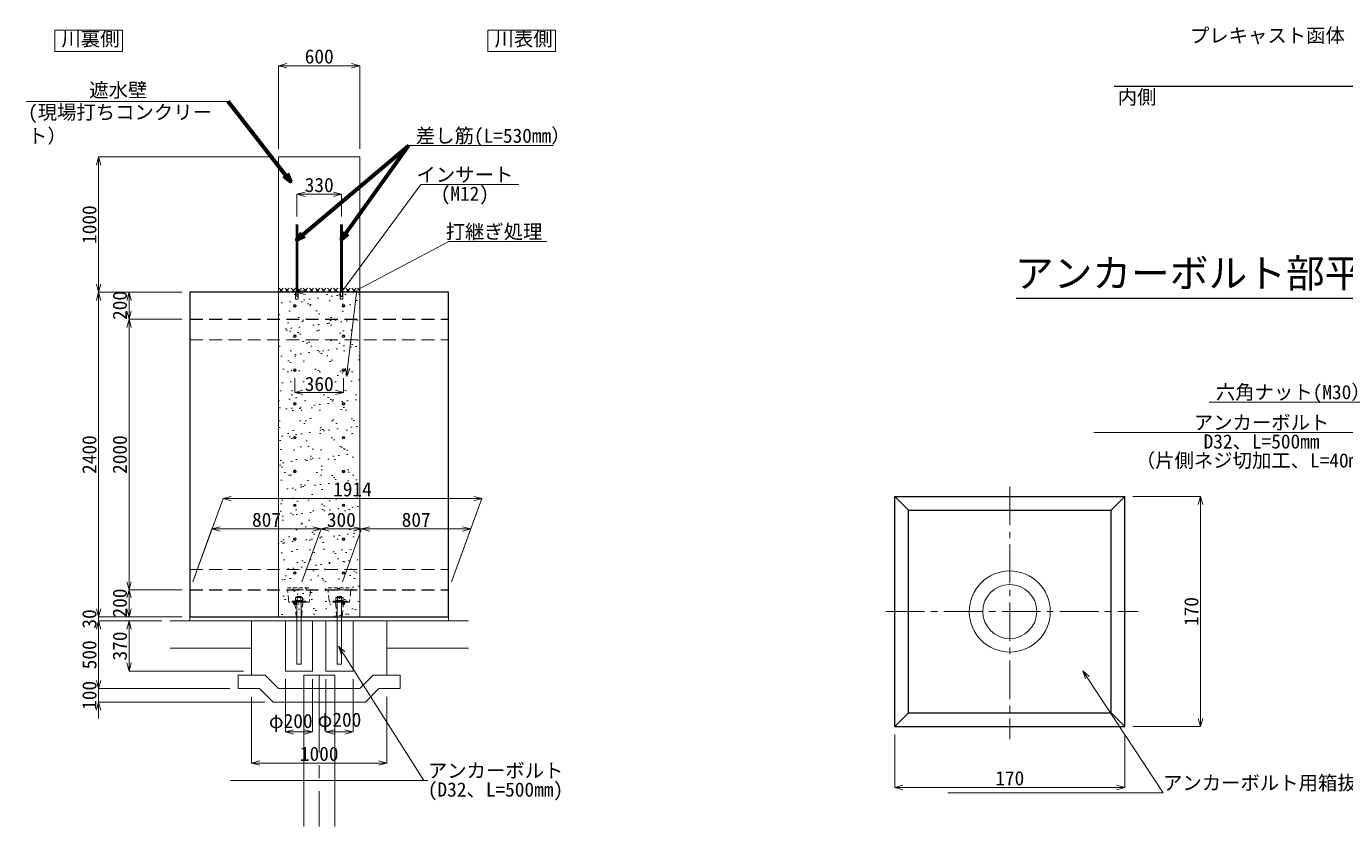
# Model space of a CAD drawing. Header units: millimetres. Extents: x 0 to 25230, y 0 to 17820.
# Drawn here: x 10452 to 20210, y 5870 to 11786 of the extents above; entities that cross this region are included whole.
import ezdxf
from ezdxf import colors
from ezdxf.entities.mleader import LeaderData, LeaderLine
from ezdxf.enums import TextEntityAlignment as Align
from ezdxf.math import Vec2, Vec3

# ---------------------------------------------------------------- set-up
doc = ezdxf.new("R2010")
doc.units = ezdxf.units.MM
doc.header["$LTSCALE"] = 30
for name, pattern in [('CENTER2', [28.575, 19.05, -3.175, 3.175, -3.175]), ('HIDDEN', [9.525, 6.35, -3.175]), ('HIDDEN2', [4.7625, 3.175, -1.5875])]:
    doc.linetypes.add(name, pattern=pattern)
for name, color, linetype, lineweight in [('0その他', 7, 'Continuous', 13), ('0中心線', 7, 'CENTER2', 5), ('0寸法', 7, 'Continuous', 5), ('0文字', 41, 'Continuous', 5), ('1Pca-BOX', 3, 'Continuous', 25), ('1アンカーボルト孔', 30, 'Continuous', 13), ('1打継ぎ処理', 8, 'Continuous', 9), ('1箱抜き・可とう切欠', 30, 'Continuous', 25), ('2均し基礎コンクリート', 140, 'Continuous', 13), ('2現場打ち・増しコン', 1, 'HIDDEN2', 13), ('2裏込充填工', 6, 'Continuous', 13), ('2遮水・可とう矢板', 43, 'Continuous', 13), ('3インサート', 32, 'Continuous', 13), ('3差し筋', 71, 'Continuous', 25), ('3金具', 243, 'Continuous', 13), ('4鉄筋補助', 8, 'Continuous', 5)]:
    doc.layers.add(name, color=color, linetype=linetype, lineweight=lineweight)
doc.layers.add('0タイトル', color=7, linetype='Continuous')
doc.styles.get("Standard").update_dxf_attribs({"font": 'MS Gothic.ttf'})
doc.styles.add('寸法文字', font='MS Gothic.ttf')
doc.dimstyles.new('1／3', dxfattribs={"dimscale": 30, "dimtxt": 3.5, "dimasz": 2, "dimexe": 0, "dimexo": 2, "dimgap": 0.5, "dimtad": 1, "dimdec": 1, "dimlfac": 0.1, "dimzin": 9, "dimdsep": 46, "dimtxsty": 'Standard', "dimblk": 'OPEN30', "dimcen": 2, "dimclrd": 256, "dimclre": 256, "dimclrt": 256, "dimadec": 0, "dimazin": 0, "dimtfac": 1, "dimtdec": 1, "dimtmove": 2, "dimatfit": 3, "dimldrblk": 'OPEN30', "dimfxl": 0.5, "dimlwd": -1, "dimlwe": -1, "dimarcsym": 0})
doc.dimstyles.new('1／30', dxfattribs={"dimscale": 30, "dimtxt": 3.5, "dimasz": 2, "dimexe": 0, "dimexo": 2, "dimgap": 0.3, "dimtad": 1, "dimdec": 0, "dimzin": 1, "dimdsep": 46, "dimtxsty": '寸法文字', "dimblk": 'OPEN30', "dimcen": 2.5, "dimclrd": 256, "dimclre": 256, "dimclrt": 256, "dimadec": 0, "dimazin": 0, "dimtfac": 1, "dimtdec": 0, "dimtmove": 0, "dimatfit": 3, "dimldrblk": 'OPEN30', "dimfxl": 1, "dimlwd": -1, "dimlwe": -1, "dimarcsym": 0})
doc.dimstyles.get("Standard").update_dxf_attribs({"dimscale": 30, "dimtxt": 3.5, "dimasz": 2, "dimexe": 0, "dimexo": 2, "dimgap": 0.5, "dimtad": 1, "dimdec": 0, "dimzin": 1, "dimdsep": 46, "dimtxsty": '寸法文字', "dimblk": 'OPEN30', "dimcen": 2.5, "dimclrd": 256, "dimclre": 256, "dimclrt": 256, "dimadec": 0, "dimazin": 0, "dimtfac": 1, "dimtdec": 0, "dimtmove": 0, "dimatfit": 3, "dimldrblk": 'OPEN30', "dimfxl": 1, "dimlwd": -1, "dimlwe": -1, "dimarcsym": 0})

# ---------------------------------------------------------------- blocks, each defined once
blk = doc.blocks.new('_Open30')
at = {"color": 0, "linetype": 'ByBlock', "lineweight": -2}
for p, q in [((-1, 0.27), (0, 0)), ((0, 0), (-1, -0.27)), ((0, 0), (-1, 0))]:
    blk.add_line(p, q, dxfattribs=at)
blk = doc.blocks.new('アンカーボルト箱抜_平面')
at = {"layer": '1アンカーボルト孔'}
for radius in [30, 20]:
    blk.add_circle((0, 0), radius, dxfattribs=at)
at = {"layer": '1箱抜き・可とう切欠'}
for p, q in [((-85, -85), (-85, 85)), ((-85, 85), (85, 85)), ((-75, 75), (-85, 85)), ((75, 75), (85, 85)), ((85, -85), (85, 85)), ((-75, -75), (-75, 75)), ((-75, 75), (75, 75)), ((75, -75), (75, 75)), ((-75, -75), (-85, -85)), ((-75, -75), (75, -75)), ((75, -75), (85, -85)), ((-85, -85), (85, -85))]:
    blk.add_line(p, q, dxfattribs=at)
blk = doc.blocks.new('*D3')
at = {"layer": '0寸法', "transparency": 16777216}
for p, q in [((18636.2, 8310.2), (19137.1, 8310.2)), ((19137.1, 8250.2), (19137.1, 6670.2)), ((18636.2, 6610.2), (19137.1, 6610.2))]:
    blk.add_line(p, q, dxfattribs=at)
at = {"layer": 'Defpoints', "color": 0, "transparency": 16777216}
for p in [(18576.2, 8310.2), (18576.2, 6610.2), (19137.1, 6610.2)]:
    blk.add_point(p, dxfattribs=at)
at = {"layer": '0寸法', "transparency": 16777216, "xscale": 60, "yscale": 60, "zscale": 60}
for p, rotation in [((19137.1, 8310.2), 90), ((19137.1, 6610.2), 270)]:
    blk.add_blockref('_Open30', p, dxfattribs=dict(at, rotation=rotation))
at = {"layer": '0寸法', "transparency": 16777216, "insert": (19069.6, 7460.2), "char_height": 105, "attachment_point": 5, "rotation": 90, "style": '寸法文字'}
blk.add_mtext('170', dxfattribs=at)
blk = doc.blocks.new('*D4')
at = {"layer": '0寸法', "transparency": 16777216}
for p, q in [((16876.2, 6550.2), (16876.2, 6159.5)), ((18576.2, 6550.2), (18576.2, 6159.5)), ((16936.2, 6159.5), (18516.2, 6159.5))]:
    blk.add_line(p, q, dxfattribs=at)
at = {"layer": 'Defpoints', "color": 0, "transparency": 16777216}
for p in [(16876.2, 6610.2), (18576.2, 6610.2), (18576.2, 6159.5)]:
    blk.add_point(p, dxfattribs=at)
at = {"layer": '0寸法', "transparency": 16777216, "xscale": 60, "yscale": 60, "zscale": 60, "rotation": 180}
blk.add_blockref('_Open30', (16876.2, 6159.5), dxfattribs=at)
at = {"layer": '0寸法', "transparency": 16777216, "xscale": 60, "yscale": 60, "zscale": 60}
blk.add_blockref('_Open30', (18576.2, 6159.5), dxfattribs=at)
at = {"layer": '0寸法', "transparency": 16777216, "insert": (17726.2, 6227), "char_height": 105, "attachment_point": 5, "style": '寸法文字'}
blk.add_mtext('170', dxfattribs=at)
blk = doc.blocks.new('A$C357E2984')
at = {"layer": '3インサート'}
for p, q in [((-50, 9.5), (0, 9.5)), ((-50, -9.5), (-50, 9.5)), ((-30, 6.5), (0, 6.5)), ((-30, -6.5), (-30, 6.5)), ((0, 9.5), (0, -9.5)), ((0, -9.5), (-50, -9.5)), ((0, -6.5), (-30, -6.5))]:
    blk.add_line(p, q, dxfattribs=at)
blk = doc.blocks.new('*D63')
at = {"layer": '0寸法', "transparency": 16777216}
for p, q in [((12438.2, 9185.3), (12438.2, 9080.3)), ((12798.2, 9185.3), (12798.2, 9080.3)), ((12498.2, 9080.3), (12738.2, 9080.3))]:
    blk.add_line(p, q, dxfattribs=at)
at = {"layer": 'Defpoints', "color": 0, "transparency": 16777216}
for p in [(12438.2, 9245.3), (12798.2, 9245.3), (12798.2, 9080.3)]:
    blk.add_point(p, dxfattribs=at)
at = {"layer": '0寸法', "transparency": 16777216, "xscale": 60, "yscale": 60, "zscale": 60, "rotation": 180}
blk.add_blockref('_Open30', (12438.2, 9080.3), dxfattribs=at)
at = {"layer": '0寸法', "transparency": 16777216, "xscale": 60, "yscale": 60, "zscale": 60}
blk.add_blockref('_Open30', (12798.2, 9080.3), dxfattribs=at)
at = {"layer": '0寸法', "transparency": 16777216, "insert": (12618.2, 9141.8), "char_height": 105, "attachment_point": 5, "style": '寸法文字'}
blk.add_mtext('360', dxfattribs=at)
blk = doc.blocks.new('*D64')
at = {"layer": '0寸法', "transparency": 16777216}
for p, q in [((12318.2, 10880.3), (12318.2, 11495.3)), ((12378.2, 11495.3), (12858.2, 11495.3)), ((12918.2, 10880.3), (12918.2, 11495.3))]:
    blk.add_line(p, q, dxfattribs=at)
at = {"layer": 'Defpoints', "color": 0, "transparency": 16777216}
for p in [(12918.2, 11495.3), (12318.2, 10820.3), (12918.2, 10820.3)]:
    blk.add_point(p, dxfattribs=at)
at = {"layer": '0寸法', "transparency": 16777216, "xscale": 60, "yscale": 60, "zscale": 60, "rotation": 180}
blk.add_blockref('_Open30', (12318.2, 11495.3), dxfattribs=at)
at = {"layer": '0寸法', "transparency": 16777216, "xscale": 60, "yscale": 60, "zscale": 60}
blk.add_blockref('_Open30', (12918.2, 11495.3), dxfattribs=at)
at = {"layer": '0寸法', "transparency": 16777216, "insert": (12618.2, 11562.8), "char_height": 105, "attachment_point": 5, "style": '寸法文字'}
blk.add_mtext('600', dxfattribs=at)
blk = doc.blocks.new('*D65')
at = {"layer": '0寸法', "transparency": 16777216}
for p, q in [((12258.2, 10820.3), (10986.2, 10820.3)), ((10986.2, 9880.3), (10986.2, 10760.3)), ((11601.2, 9820.3), (10986.2, 9820.3))]:
    blk.add_line(p, q, dxfattribs=at)
at = {"layer": 'Defpoints', "color": 0, "transparency": 16777216}
for p in [(10986.2, 10820.3), (12318.2, 10820.3), (11661.2, 9820.3)]:
    blk.add_point(p, dxfattribs=at)
at = {"layer": '0寸法', "transparency": 16777216, "xscale": 60, "yscale": 60, "zscale": 60}
for p, rotation in [((10986.2, 10820.3), 90), ((10986.2, 9820.3), 270)]:
    blk.add_blockref('_Open30', p, dxfattribs=dict(at, rotation=rotation))
at = {"layer": '0寸法', "transparency": 16777216, "insert": (10918.7, 10320.3), "char_height": 105, "attachment_point": 5, "rotation": 90, "style": '寸法文字'}
blk.add_mtext('1000', dxfattribs=at)
blk = doc.blocks.new('*D66')
at = {"layer": '0寸法', "transparency": 16777216}
for p, q in [((12453.2, 10380.3), (12453.2, 10545.3)), ((12513.2, 10545.3), (12723.2, 10545.3)), ((12783.2, 10380.3), (12783.2, 10545.3))]:
    blk.add_line(p, q, dxfattribs=at)
at = {"layer": 'Defpoints', "color": 0, "transparency": 16777216}
for p in [(12783.2, 10545.3), (12453.2, 10320.3), (12783.2, 10320.3)]:
    blk.add_point(p, dxfattribs=at)
at = {"layer": '0寸法', "transparency": 16777216, "xscale": 60, "yscale": 60, "zscale": 60, "rotation": 180}
blk.add_blockref('_Open30', (12453.2, 10545.3), dxfattribs=at)
at = {"layer": '0寸法', "transparency": 16777216, "xscale": 60, "yscale": 60, "zscale": 60}
blk.add_blockref('_Open30', (12783.2, 10545.3), dxfattribs=at)
at = {"layer": '0寸法', "transparency": 16777216, "insert": (12618.2, 10612.8), "char_height": 105, "attachment_point": 5, "style": '寸法文字'}
blk.add_mtext('330', dxfattribs=at)
blk = doc.blocks.new('*D67')
at = {"layer": '0寸法', "transparency": 16777216}
for p, q in [((12368.2, 6960.3), (12368.2, 6570.3)), ((12568.2, 6960.3), (12568.2, 6570.3)), ((12428.2, 6570.3), (12508.2, 6570.3))]:
    blk.add_line(p, q, dxfattribs=at)
at = {"layer": 'Defpoints', "color": 0, "transparency": 16777216}
for p in [(12368.2, 7020.3), (12568.2, 7020.3), (12568.2, 6570.3)]:
    blk.add_point(p, dxfattribs=at)
at = {"layer": '0寸法', "transparency": 16777216, "xscale": 60, "yscale": 60, "zscale": 60, "rotation": 180}
blk.add_blockref('_Open30', (12368.2, 6570.3), dxfattribs=at)
at = {"layer": '0寸法', "transparency": 16777216, "xscale": 60, "yscale": 60, "zscale": 60}
blk.add_blockref('_Open30', (12568.2, 6570.3), dxfattribs=at)
at = {"layer": '0寸法', "transparency": 16777216, "insert": (12407.8, 6636.5), "char_height": 105, "attachment_point": 5, "style": '寸法文字'}
blk.add_mtext('φ200', dxfattribs=at)
blk = doc.blocks.new('*D68')
at = {"layer": '0寸法', "transparency": 16777216}
for p, q in [((12118.2, 6830.3), (12118.2, 6340.3)), ((13118.2, 6830.3), (13118.2, 6340.3)), ((12178.2, 6340.3), (13058.2, 6340.3))]:
    blk.add_line(p, q, dxfattribs=at)
at = {"layer": 'Defpoints', "color": 0, "transparency": 16777216}
for p in [(12118.2, 6890.3), (13118.2, 6890.3), (13118.2, 6340.3)]:
    blk.add_point(p, dxfattribs=at)
at = {"layer": '0寸法', "transparency": 16777216, "xscale": 60, "yscale": 60, "zscale": 60, "rotation": 180}
blk.add_blockref('_Open30', (12118.2, 6340.3), dxfattribs=at)
at = {"layer": '0寸法', "transparency": 16777216, "xscale": 60, "yscale": 60, "zscale": 60}
blk.add_blockref('_Open30', (13118.2, 6340.3), dxfattribs=at)
at = {"layer": '0寸法', "transparency": 16777216, "insert": (12618.2, 6407.8), "char_height": 105, "attachment_point": 5, "style": '寸法文字'}
blk.add_mtext('1000', dxfattribs=at)
blk = doc.blocks.new('*D69')
at = {"layer": '0寸法', "transparency": 16777216}
for p, q in [((11683, 7680.3), (11825, 8070.3)), ((12572, 8070.3), (11885, 8070.3)), ((12490, 7680.3), (12632, 8070.3))]:
    blk.add_line(p, q, dxfattribs=at)
at = {"layer": 'Defpoints', "color": 0, "transparency": 16777216}
for p in [(11825, 8070.3), (11661.2, 7620.3), (12468.2, 7620.3)]:
    blk.add_point(p, dxfattribs=at)
at = {"layer": '0寸法', "transparency": 16777216, "xscale": 60, "yscale": 60, "zscale": 60, "rotation": 180}
blk.add_blockref('_Open30', (11825, 8070.3), dxfattribs=at)
at = {"layer": '0寸法', "transparency": 16777216, "xscale": 60, "yscale": 60, "zscale": 60}
blk.add_blockref('_Open30', (12632, 8070.3), dxfattribs=at)
at = {"layer": '0寸法', "transparency": 16777216, "insert": (12228.5, 8137.8), "char_height": 105, "attachment_point": 5, "style": '寸法文字'}
blk.add_mtext('807', dxfattribs=at)
blk = doc.blocks.new('*D70')
at = {"layer": '0寸法', "transparency": 16777216}
for p, q in [((11683, 7680.3), (11906.9, 8295.3)), ((11966.9, 8295.3), (13760.9, 8295.3)), ((13597, 7680.3), (13820.9, 8295.3))]:
    blk.add_line(p, q, dxfattribs=at)
at = {"layer": 'Defpoints', "color": 0, "transparency": 16777216}
for p in [(13820.9, 8295.3), (11661.2, 7620.3), (13575.2, 7620.3)]:
    blk.add_point(p, dxfattribs=at)
at = {"layer": '0寸法', "transparency": 16777216, "xscale": 60, "yscale": 60, "zscale": 60, "rotation": 180}
blk.add_blockref('_Open30', (11906.9, 8295.3), dxfattribs=at)
at = {"layer": '0寸法', "transparency": 16777216, "xscale": 60, "yscale": 60, "zscale": 60}
blk.add_blockref('_Open30', (13820.9, 8295.3), dxfattribs=at)
at = {"layer": '0寸法', "transparency": 16777216, "insert": (12863.9, 8362.8), "char_height": 105, "attachment_point": 5, "style": '寸法文字'}
blk.add_mtext('1914', dxfattribs=at)
blk = doc.blocks.new('*D71')
at = {"layer": '0寸法', "transparency": 16777216}
for p, q in [((12790, 7680.3), (12932, 8070.3)), ((12992, 8070.3), (13679, 8070.3)), ((13597, 7680.3), (13739, 8070.3))]:
    blk.add_line(p, q, dxfattribs=at)
at = {"layer": 'Defpoints', "color": 0, "transparency": 16777216}
for p in [(13739, 8070.3), (12768.2, 7620.3), (13575.2, 7620.3)]:
    blk.add_point(p, dxfattribs=at)
at = {"layer": '0寸法', "transparency": 16777216, "xscale": 60, "yscale": 60, "zscale": 60, "rotation": 180}
blk.add_blockref('_Open30', (12932, 8070.3), dxfattribs=at)
at = {"layer": '0寸法', "transparency": 16777216, "xscale": 60, "yscale": 60, "zscale": 60}
blk.add_blockref('_Open30', (13739, 8070.3), dxfattribs=at)
at = {"layer": '0寸法', "transparency": 16777216, "insert": (13335.5, 8137.8), "char_height": 105, "attachment_point": 5, "style": '寸法文字'}
blk.add_mtext('807', dxfattribs=at)
blk = doc.blocks.new('*D72')
at = {"layer": '0寸法', "transparency": 16777216}
for p, q in [((12490, 7680.3), (12632, 8070.3)), ((12692, 8070.3), (12872, 8070.3)), ((12790, 7680.3), (12932, 8070.3))]:
    blk.add_line(p, q, dxfattribs=at)
at = {"layer": 'Defpoints', "color": 0, "transparency": 16777216}
for p in [(12932, 8070.3), (12468.2, 7620.3), (12768.2, 7620.3)]:
    blk.add_point(p, dxfattribs=at)
at = {"layer": '0寸法', "transparency": 16777216, "xscale": 60, "yscale": 60, "zscale": 60, "rotation": 180}
blk.add_blockref('_Open30', (12632, 8070.3), dxfattribs=at)
at = {"layer": '0寸法', "transparency": 16777216, "xscale": 60, "yscale": 60, "zscale": 60}
blk.add_blockref('_Open30', (12932, 8070.3), dxfattribs=at)
at = {"layer": '0寸法', "transparency": 16777216, "insert": (12782, 8137.8), "char_height": 105, "attachment_point": 5, "style": '寸法文字'}
blk.add_mtext('300', dxfattribs=at)
blk = doc.blocks.new('*D73')
at = {"layer": '0寸法', "transparency": 16777216}
for p, q in [((10986.2, 7480.3), (10986.2, 7540.3)), ((11601.2, 7420.3), (10986.2, 7420.3)), ((10986.2, 7420.3), (10986.2, 7390.3)), ((11454.7, 7390.3), (10986.2, 7390.3)), ((10986.2, 7330.3), (10986.2, 7270.3))]:
    blk.add_line(p, q, dxfattribs=at)
at = {"layer": 'Defpoints', "color": 0, "transparency": 16777216}
for p in [(11661.2, 7420.3), (10986.2, 7390.3), (11514.7, 7390.3)]:
    blk.add_point(p, dxfattribs=at)
at = {"layer": '0寸法', "transparency": 16777216, "xscale": 60, "yscale": 60, "zscale": 60}
for p, rotation in [((10986.2, 7420.3), 270), ((10986.2, 7390.3), 90)]:
    blk.add_blockref('_Open30', p, dxfattribs=dict(at, rotation=rotation))
at = {"layer": '0寸法', "transparency": 16777216, "insert": (10918.7, 7405.3), "char_height": 105, "attachment_point": 5, "rotation": 90, "style": '寸法文字'}
blk.add_mtext('30', dxfattribs=at)
blk = doc.blocks.new('*D74')
at = {"layer": '0寸法', "transparency": 16777216}
for p, q in [((11601.2, 9820.3), (10986.2, 9820.3)), ((10986.2, 7480.3), (10986.2, 9760.3)), ((11601.2, 7420.3), (10986.2, 7420.3))]:
    blk.add_line(p, q, dxfattribs=at)
at = {"layer": 'Defpoints', "color": 0, "transparency": 16777216}
for p in [(10986.2, 9820.3), (11661.2, 9820.3), (11661.2, 7420.3)]:
    blk.add_point(p, dxfattribs=at)
at = {"layer": '0寸法', "transparency": 16777216, "xscale": 60, "yscale": 60, "zscale": 60}
for p, rotation in [((10986.2, 9820.3), 90), ((10986.2, 7420.3), 270)]:
    blk.add_blockref('_Open30', p, dxfattribs=dict(at, rotation=rotation))
at = {"layer": '0寸法', "transparency": 16777216, "insert": (10918.7, 8620.3), "char_height": 105, "attachment_point": 5, "rotation": 90, "style": '寸法文字'}
blk.add_mtext('2400', dxfattribs=at)
blk = doc.blocks.new('*D75')
at = {"layer": '0寸法', "transparency": 16777216}
for p, q in [((10986.2, 6950.3), (10986.2, 7010.3)), ((11958.2, 6890.3), (10986.2, 6890.3)), ((10986.2, 6890.3), (10986.2, 6790.3)), ((12216.8, 6790.3), (10986.2, 6790.3)), ((10986.2, 6730.3), (10986.2, 6670.3))]:
    blk.add_line(p, q, dxfattribs=at)
at = {"layer": 'Defpoints', "color": 0, "transparency": 16777216}
for p in [(12018.2, 6890.3), (10986.2, 6790.3), (12276.8, 6790.3)]:
    blk.add_point(p, dxfattribs=at)
at = {"layer": '0寸法', "transparency": 16777216, "xscale": 60, "yscale": 60, "zscale": 60}
for p, rotation in [((10986.2, 6890.3), 270), ((10986.2, 6790.3), 90)]:
    blk.add_blockref('_Open30', p, dxfattribs=dict(at, rotation=rotation))
at = {"layer": '0寸法', "transparency": 16777216, "insert": (10918.7, 6840.3), "char_height": 105, "attachment_point": 5, "rotation": 90, "style": '寸法文字'}
blk.add_mtext('100', dxfattribs=at)
blk = doc.blocks.new('*D76')
at = {"layer": '0寸法', "transparency": 16777216}
for p, q in [((11454.7, 7390.3), (10986.2, 7390.3)), ((10986.2, 7330.3), (10986.2, 6950.3)), ((11958.2, 6890.3), (10986.2, 6890.3))]:
    blk.add_line(p, q, dxfattribs=at)
at = {"layer": 'Defpoints', "color": 0, "transparency": 16777216}
for p in [(11514.7, 7390.3), (10986.2, 6890.3), (12018.2, 6890.3)]:
    blk.add_point(p, dxfattribs=at)
at = {"layer": '0寸法', "transparency": 16777216, "xscale": 60, "yscale": 60, "zscale": 60}
for p, rotation in [((10986.2, 7390.3), 90), ((10986.2, 6890.3), 270)]:
    blk.add_blockref('_Open30', p, dxfattribs=dict(at, rotation=rotation))
at = {"layer": '0寸法', "transparency": 16777216, "insert": (10918.7, 7140.3), "char_height": 105, "attachment_point": 5, "rotation": 90, "style": '寸法文字'}
blk.add_mtext('500', dxfattribs=at)
blk = doc.blocks.new('*D77')
at = {"layer": '0寸法', "transparency": 16777216}
for p, q in [((11454.7, 7390.3), (11211.2, 7390.3)), ((11211.2, 7080.3), (11211.2, 7330.3)), ((12058.2, 7020.3), (11211.2, 7020.3))]:
    blk.add_line(p, q, dxfattribs=at)
at = {"layer": 'Defpoints', "color": 0, "transparency": 16777216}
for p in [(11211.2, 7390.3), (11514.7, 7390.3), (12118.2, 7020.3)]:
    blk.add_point(p, dxfattribs=at)
at = {"layer": '0寸法', "transparency": 16777216, "xscale": 60, "yscale": 60, "zscale": 60}
for p, rotation in [((11211.2, 7390.3), 90), ((11211.2, 7020.3), 270)]:
    blk.add_blockref('_Open30', p, dxfattribs=dict(at, rotation=rotation))
at = {"layer": '0寸法', "transparency": 16777216, "insert": (11143.7, 7205.3), "char_height": 105, "attachment_point": 5, "rotation": 90, "style": '寸法文字'}
blk.add_mtext('370', dxfattribs=at)
blk = doc.blocks.new('*D78')
at = {"layer": '0寸法', "transparency": 16777216}
for p, q in [((11601.2, 7620.3), (11211.2, 7620.3)), ((11211.2, 7480.3), (11211.2, 7560.3)), ((11601.2, 7420.3), (11211.2, 7420.3))]:
    blk.add_line(p, q, dxfattribs=at)
at = {"layer": 'Defpoints', "color": 0, "transparency": 16777216}
for p in [(11211.2, 7620.3), (11661.2, 7620.3), (11661.2, 7420.3)]:
    blk.add_point(p, dxfattribs=at)
at = {"layer": '0寸法', "transparency": 16777216, "xscale": 60, "yscale": 60, "zscale": 60}
for p, rotation in [((11211.2, 7620.3), 90), ((11211.2, 7420.3), 270)]:
    blk.add_blockref('_Open30', p, dxfattribs=dict(at, rotation=rotation))
at = {"layer": '0寸法', "transparency": 16777216, "insert": (11143.7, 7522.9), "char_height": 105, "attachment_point": 5, "rotation": 90, "style": '寸法文字'}
blk.add_mtext('200', dxfattribs=at)
blk = doc.blocks.new('*D79')
at = {"layer": '0寸法', "transparency": 16777216}
for p, q in [((11601.2, 9620.3), (11211.2, 9620.3)), ((11211.2, 7680.3), (11211.2, 9560.3)), ((11601.2, 7620.3), (11211.2, 7620.3))]:
    blk.add_line(p, q, dxfattribs=at)
at = {"layer": 'Defpoints', "color": 0, "transparency": 16777216}
for p in [(11211.2, 9620.3), (11661.2, 9620.3), (11661.2, 7620.3)]:
    blk.add_point(p, dxfattribs=at)
at = {"layer": '0寸法', "transparency": 16777216, "xscale": 60, "yscale": 60, "zscale": 60}
for p, rotation in [((11211.2, 9620.3), 90), ((11211.2, 7620.3), 270)]:
    blk.add_blockref('_Open30', p, dxfattribs=dict(at, rotation=rotation))
at = {"layer": '0寸法', "transparency": 16777216, "insert": (11143.7, 8620.3), "char_height": 105, "attachment_point": 5, "rotation": 90, "style": '寸法文字'}
blk.add_mtext('2000', dxfattribs=at)
blk = doc.blocks.new('*D80')
at = {"layer": '0寸法', "transparency": 16777216}
for p, q in [((12668.2, 6960.3), (12668.2, 6570.3)), ((12868.2, 6960.3), (12868.2, 6570.3)), ((12728.2, 6570.3), (12808.2, 6570.3))]:
    blk.add_line(p, q, dxfattribs=at)
at = {"layer": 'Defpoints', "color": 0, "transparency": 16777216}
for p in [(12668.2, 7020.3), (12868.2, 7020.3), (12868.2, 6570.3)]:
    blk.add_point(p, dxfattribs=at)
at = {"layer": '0寸法', "transparency": 16777216, "xscale": 60, "yscale": 60, "zscale": 60, "rotation": 180}
blk.add_blockref('_Open30', (12668.2, 6570.3), dxfattribs=at)
at = {"layer": '0寸法', "transparency": 16777216, "xscale": 60, "yscale": 60, "zscale": 60}
blk.add_blockref('_Open30', (12868.2, 6570.3), dxfattribs=at)
at = {"layer": '0寸法', "transparency": 16777216, "insert": (12768.2, 6646.3), "char_height": 105, "attachment_point": 5, "style": '寸法文字'}
blk.add_mtext('φ200', dxfattribs=at)
blk = doc.blocks.new('*D82')
at = {"layer": '0寸法', "transparency": 16777216}
for p, q in [((11601.2, 9820.3), (11211.2, 9820.3)), ((11211.2, 9680.3), (11211.2, 9760.3)), ((11601.2, 9620.3), (11211.2, 9620.3))]:
    blk.add_line(p, q, dxfattribs=at)
at = {"layer": 'Defpoints', "color": 0, "transparency": 16777216}
for p in [(11211.2, 9820.3), (11661.2, 9820.3), (11661.2, 9620.3)]:
    blk.add_point(p, dxfattribs=at)
at = {"layer": '0寸法', "transparency": 16777216, "xscale": 60, "yscale": 60, "zscale": 60}
for p, rotation in [((11211.2, 9820.3), 90), ((11211.2, 9620.3), 270)]:
    blk.add_blockref('_Open30', p, dxfattribs=dict(at, rotation=rotation))
at = {"layer": '0寸法', "transparency": 16777216, "insert": (11143.7, 9722.8), "char_height": 105, "attachment_point": 5, "rotation": 90, "style": '寸法文字'}
blk.add_mtext('200', dxfattribs=at)

msp = doc.modelspace()

# ---------------------------------------------------------------- hatches: boundary and pattern name
at = {"layer": '1打継ぎ処理'}
h = msp.add_hatch(dxfattribs=at)
h.set_pattern_fill('ANSI37', color=256, scale=10)
h.set_pattern_definition([(45, (-103194.436, 450.285), (-22.45064, 22.45064), []), (135, (-103194.436, 450.285), (-22.45064, -22.45064), [])])
h.paths.add_polyline_path([(12918.19, 9850.29), (12318.19, 9850.29), (12318.19, 9820.29), (12918.19, 9820.29)])
h = msp.add_hatch(dxfattribs=at)
h.set_pattern_fill('AR-SAND', color=256, scale=3)
h.set_pattern_definition([(37.5, (-103194.44, 450.29), (-4.8001, 146.82397), [0, -115.824, 0, -129.54, 0, -123.825]), (7.5, (-103194.44, 450.29), (134.857, 215.04753), [0, -62.484, 0, -104.394, 0, -40.005]), (327.5, (-103288.16, 450.29), (237.29771, 0.43116), [0, -38.1, 0, -137.16, 0, -179.07]), (317.5, (-103288.16, 450.29), (229.06694, 66.8788), [0, -19.05, 0, -89.916, 0, -102.87])])
h.paths.add_polyline_path([(12918.19, 9820.29), (12318.19, 9820.29), (12318.19, 7420.29), (12918.19, 7420.29)])

# ---------------------------------------------------------------- linework, layer by layer
at = {"layer": '0その他', "linetype": 'HIDDEN2', "ltscale": 0.3}
for p, q in [((12383.19, 7635.29), (12553.19, 7635.29)), ((12683.19, 7635.29), (12853.19, 7635.29))]:
    msp.add_line(p, q, dxfattribs=at)
at = {"layer": '0タイトル'}
msp.add_line((17774.18, 9776.7), (21542.36, 9776.7), dxfattribs=at)
at = {"layer": '0中心線', "ltscale": 0.5}
for p, q in [((17726.16, 8383.71), (17726.16, 6517.04)), ((16809.98, 7460.24), (18676.61, 7460.24))]:
    msp.add_line(p, q, dxfattribs=at)
at = {"layer": '0中心線'}
msp.add_line((12618.19, 6990.29), (12618.19, 5870.29), dxfattribs=at)
at = {"layer": '0文字'}
for p, q in [((11945.35, 11231.55), (10452.14, 11231.55)), ((13280.56, 10904.25), (14348.81, 10904.25))]:
    msp.add_line(p, q, dxfattribs=at)
for points in [[(10662.65, 11759.07), (11162.65, 11759.07), (11162.65, 11600.62), (10662.65, 11600.62)], [(13866.53, 11759.07), (14366.53, 11759.07), (14366.53, 11600.62), (13866.53, 11600.62)]]:
    msp.add_lwpolyline(points, close=True, dxfattribs=at)
at = {"layer": '1Pca-BOX'}
msp.add_line((18497.78, 11344.08), (20697.78, 11344.08), dxfattribs=at)
at = {"layer": '1Pca-BOX', "linetype": 'HIDDEN2'}
for p, q in [((11661.19, 9620.29), (13575.19, 9620.29)), ((11661.19, 7620.29), (13575.19, 7620.29))]:
    msp.add_line(p, q, dxfattribs=at)
at = {"layer": '1Pca-BOX', "linetype": 'HIDDEN2', "lineweight": 9}
for p, q in [((11661.19, 9468.92), (13575.19, 9468.92)), ((11661.19, 7770.29), (13575.19, 7770.29))]:
    msp.add_line(p, q, dxfattribs=at)
at = {"layer": '1Pca-BOX'}
msp.add_lwpolyline([(11661.19, 7420.29), (13575.19, 7420.29), (13575.19, 9820.29), (11661.19, 9820.29)], close=True, dxfattribs=at)
at = {"layer": '1アンカーボルト孔', "linetype": 'HIDDEN2', "ltscale": 0.5}
for p, q in [((12438.19, 7530.29), (12448.19, 7420.29)), ((12488.19, 7420.29), (12498.19, 7530.29)), ((12738.19, 7530.29), (12748.19, 7420.29)), ((12788.19, 7420.29), (12798.19, 7530.29)), ((12448.19, 7420.29), (12488.19, 7420.29)), ((12748.19, 7420.29), (12788.19, 7420.29))]:
    msp.add_line(p, q, dxfattribs=at)
at = {"layer": '1アンカーボルト孔', "ltscale": 3}
for p, q in [((12448.19, 7420.29), (12488.19, 7420.29)), ((12748.19, 7420.29), (12788.19, 7420.29))]:
    msp.add_line(p, q, dxfattribs=at)
at = {"layer": '1アンカーボルト孔', "linetype": 'HIDDEN', "ltscale": 3}
for p, q in [((12368.19, 7390.29), (12368.19, 7020.29)), ((12568.19, 7390.29), (12568.19, 7020.29)), ((12668.19, 7390.29), (12668.19, 7020.29)), ((12868.19, 7390.29), (12868.19, 7020.29)), ((12368.19, 7020.29), (12568.19, 7020.29)), ((12668.19, 7020.29), (12868.19, 7020.29))]:
    msp.add_line(p, q, dxfattribs=at)
at = {"layer": '1アンカーボルト孔', "linetype": 'HIDDEN2', "ltscale": 0.5}
for points in [[(12393.18, 7530.29), (12383.19, 7620.29), (12553.19, 7620.29), (12543.19, 7530.29)], [(12693.18, 7530.29), (12683.19, 7620.29), (12853.19, 7620.29), (12843.19, 7530.29)]]:
    msp.add_lwpolyline(points, close=True, dxfattribs=at)
at = {"layer": '1打継ぎ処理'}
for p, q in [((12318.19, 9820.29), (12318.19, 7420.29)), ((12918.19, 9820.29), (12918.19, 7420.29))]:
    msp.add_line(p, q, dxfattribs=at)
at = {"layer": '2均し基礎コンクリート'}
for p, q in [((11514.69, 7390.29), (12118.19, 7390.29)), ((13118.19, 7390.29), (13721.69, 7390.29)), ((11514.69, 7190.29), (12118.19, 7190.29)), ((13118.19, 7190.29), (13721.69, 7190.29))]:
    msp.add_line(p, q, dxfattribs=at)
msp.add_lwpolyline([(13118.19, 6990.29), (13218.19, 6990.29), (13218.19, 6890.29), (13059.61, 6890.29), (12959.61, 6790.29), (12276.77, 6790.29), (12176.77, 6890.29), (12018.19, 6890.29), (12018.19, 6990.29), (12118.19, 6990.29)], dxfattribs=at)
at = {"layer": '2現場打ち・増しコン', "linetype": 'ByBlock'}
for p, q in [((12918.19, 10820.29), (12318.19, 10820.29)), ((12318.19, 10820.29), (12318.19, 9820.29)), ((12918.19, 10820.29), (12918.19, 9820.29))]:
    msp.add_line(p, q, dxfattribs=at)
at = {"layer": '2現場打ち・増しコン', "linetype": 'Continuous'}
for p, q in [((12118.19, 7390.29), (12118.19, 6990.29)), ((13118.19, 7390.29), (12118.19, 7390.29)), ((13118.19, 7390.29), (13118.19, 6990.29))]:
    msp.add_line(p, q, dxfattribs=at)
msp.add_lwpolyline([(12118.19, 6990.29), (12218.19, 6990.29), (12318.19, 6890.29), (12918.19, 6890.29), (13018.19, 6990.29), (13118.19, 6990.29)], dxfattribs=at)
at = {"layer": '2裏込充填工'}
msp.add_lwpolyline([(11661.19, 7420.29), (13575.19, 7420.29), (13575.19, 7390.29), (11661.19, 7390.29), (11661.19, 7420.29)], dxfattribs=at)
at = {"layer": '2遮水・可とう矢板'}
for p, q in [((12503.19, 6990.29), (12503.19, 5870.29)), ((12733.19, 6990.29), (12503.19, 6990.29)), ((12733.19, 6990.29), (12733.19, 5870.29))]:
    msp.add_line(p, q, dxfattribs=at)
at = {"layer": '3インサート'}
for centre, radius in [((12438.19, 9720.29), 9.5), ((12438.19, 9720.29), 6), ((12798.19, 9720.29), 9.5), ((12798.19, 9720.29), 6), ((12438.19, 9495.29), 9.5), ((12438.19, 9495.29), 6), ((12798.19, 9495.29), 9.5), ((12798.19, 9495.29), 6), ((12438.19, 9245.29), 9.5), ((12438.19, 9245.29), 6), ((12798.19, 9245.29), 9.5), ((12798.19, 9245.29), 6), ((12438.19, 8995.29), 9.5), ((12438.19, 8995.29), 6), ((12798.19, 8995.29), 9.5), ((12798.19, 8995.29), 6), ((12438.19, 8745.29), 9.5), ((12438.19, 8745.29), 6), ((12798.19, 8745.29), 9.5), ((12798.19, 8745.29), 6), ((12438.19, 8495.29), 9.5), ((12438.19, 8495.29), 6), ((12798.19, 8495.29), 9.5), ((12798.19, 8495.29), 6), ((12438.19, 8245.29), 9.5), ((12438.19, 8245.29), 6), ((12798.19, 8245.29), 9.5), ((12798.19, 8245.29), 6), ((12438.19, 7995.29), 9.5), ((12798.19, 7995.29), 9.5), ((12438.19, 7995.29), 6), ((12798.19, 7995.29), 6), ((12438.19, 7745.29), 9.5), ((12438.19, 7745.29), 6), ((12798.19, 7745.29), 9.5), ((12798.19, 7745.29), 6), ((12438.19, 7520.29), 9.5), ((12438.19, 7520.29), 6), ((12798.19, 7520.29), 9.5), ((12798.19, 7520.29), 6)]:
    msp.add_circle(centre, radius, dxfattribs=at)
at = {"layer": '3差し筋'}
for p, q in [((12453.19, 9820.29), (12453.19, 10320.29)), ((12783.19, 9820.29), (12783.19, 10320.29))]:
    msp.add_line(p, q, dxfattribs=at)
at = {"layer": '3金具', "linetype": 'HIDDEN'}
for p, q in [((12451.69, 7540.79), (12451.69, 7530.29)), ((12484.69, 7540.79), (12484.69, 7530.29)), ((12751.69, 7540.79), (12751.69, 7530.29)), ((12784.69, 7540.79), (12784.69, 7530.29))]:
    msp.add_line(p, q, dxfattribs=at)
at = {"layer": '3金具'}
for p, q in [((12452.19, 7570.29), (12484.19, 7570.29)), ((12452.19, 7570.29), (12452.19, 7564.79)), ((12484.19, 7570.29), (12484.19, 7564.79)), ((12752.19, 7570.29), (12784.19, 7570.29)), ((12752.19, 7570.29), (12752.19, 7564.79)), ((12784.19, 7570.29), (12784.19, 7564.79)), ((12452.19, 7070.29), (12484.19, 7070.29)), ((12452.19, 7070.29), (12484.19, 7070.29)), ((12752.19, 7070.29), (12784.19, 7070.29)), ((12752.19, 7070.29), (12784.19, 7070.29))]:
    msp.add_line(p, q, dxfattribs=at)
at = {"layer": '3金具', "ltscale": 0.3}
for p, q in [((12452.19, 7530.29), (12452.19, 7070.29)), ((12454.14, 7564.79), (12454.14, 7540.79)), ((12482.24, 7564.79), (12482.24, 7540.79)), ((12484.19, 7530.29), (12484.19, 7070.29)), ((12752.19, 7530.29), (12752.19, 7070.29)), ((12754.14, 7564.79), (12754.14, 7540.79)), ((12782.24, 7564.79), (12782.24, 7540.79)), ((12784.19, 7530.29), (12784.19, 7070.29))]:
    msp.add_line(p, q, dxfattribs=at)
at = {"layer": '3金具'}
for points in [[(12418.19, 7536.29), (12518.19, 7536.29), (12518.19, 7530.29), (12418.19, 7530.29)], [(12440.19, 7540.79), (12496.19, 7540.79), (12496.19, 7536.29), (12440.19, 7536.29)], [(12441.64, 7564.79), (12494.74, 7564.79), (12494.74, 7540.79), (12441.64, 7540.79)], [(12718.19, 7536.29), (12818.19, 7536.29), (12818.19, 7530.29), (12718.19, 7530.29)], [(12740.19, 7540.79), (12796.19, 7540.79), (12796.19, 7536.29), (12740.19, 7536.29)], [(12741.64, 7564.79), (12794.74, 7564.79), (12794.74, 7540.79), (12741.64, 7540.79)]]:
    msp.add_lwpolyline(points, close=True, dxfattribs=at)
at = {"layer": '4鉄筋補助'}
for p, q in [((12446.69, 9820.29), (12446.69, 10320.29)), ((12459.69, 9820.29), (12459.69, 10320.29)), ((12776.69, 9820.29), (12776.69, 10320.29)), ((12789.69, 9820.29), (12789.69, 10320.29))]:
    msp.add_line(p, q, dxfattribs=at)

# ---------------------------------------------------------------- block references
at = {"layer": '1アンカーボルト孔', "xscale": 10, "yscale": 10, "zscale": 10}
msp.add_blockref('アンカーボルト箱抜_平面', (17726.16, 7460.24), dxfattribs=at)
at = {"layer": '3インサート', "rotation": 89.99999999999999}
msp.add_blockref('A$C357E2984', (12453.19, 9820.29), dxfattribs=at)
at = {"layer": '3インサート', "xscale": -1, "rotation": 270}
msp.add_blockref('A$C357E2984', (12783.19, 9820.29), dxfattribs=at)

# ---------------------------------------------------------------- texts
at = {"layer": '0タイトル', "style": '寸法文字'}
msp.add_text('アンカーボルト部平面図', height=210, dxfattribs=at).set_placement((19339.56, 9793), align=Align.BOTTOM_CENTER)
at = {"layer": '0文字'}
for s, p in [('川裏側', (10711.41, 11641.19)), ('川表側', (13915.29, 11641.19)), ('プレキャスト函体', (19058.97, 11665.81)), ('内側', (18524.41, 11210.99))]:
    msp.add_text(s, height=105, dxfattribs=at).set_placement(p)
at = {"layer": '0文字', "char_height": 105, "attachment_point": 1, "style": '寸法文字'}
for s, insert, width in [('遮水壁', (10916.86, 11367.03), 681.6472), ('(現場打ちコンクリート）', (10464.24, 11204.22), 1471.3058)]:
    msp.add_mtext(s, dxfattribs=dict(at, insert=insert, width=width))
at = {"layer": '0文字', "insert": (13333.06, 11030.25), "char_height": 105, "attachment_point": 1, "line_spacing_factor": 0.8, "style": '寸法文字'}
msp.add_mtext('差し筋(L=530mm）', dxfattribs=at)

# ---------------------------------------------------------------- dimensions: what is measured, and where the dimension line sits
at = {"layer": '0寸法'}
for base, p1, p2, dimstyle, picture, middle in [((12918.19, 11495.29), (12318.19, 10820.29), (12918.19, 10820.29), 'standard', '*D64', (12618.19, 11562.79)), ((12783.19, 10545.29), (12453.19, 10320.29), (12783.19, 10320.29), 'standard', '*D66', (12618.19, 10612.79)), ((12798.19, 9080.29), (12438.19, 9245.29), (12798.19, 9245.29), '1／30', '*D63', (12618.19, 9141.79)), ((13820.87, 8295.29), (11661.19, 7620.29), (13575.19, 7620.29), 'standard', '*D70', (12863.87, 8362.79)), ((11824.99, 8070.3), (12468.19, 7620.29), (11661.19, 7620.29), 'standard', '*D69', (12228.49, 8137.8)), ((12931.98, 8070.29), (12468.19, 7620.29), (12768.19, 7620.29), 'standard', '*D72', (12781.98, 8137.79)), ((13738.98, 8070.29), (12768.19, 7620.29), (13575.19, 7620.29), 'standard', '*D71', (13335.48, 8137.79)), ((13118.19, 6340.29), (12118.19, 6890.29), (13118.19, 6890.29), 'standard', '*D68', (12618.19, 6407.79))]:
    dim = msp.add_linear_dim(base=base, p1=p1, p2=p2, dimstyle=dimstyle, dxfattribs=at)
    dim.commit()
    dim.dimension.update_dxf_attribs({"geometry": picture, "text_midpoint": middle})
for base, p1, p2, picture, middle in [((10986.19, 10820.29), (11661.19, 9820.29), (12318.19, 10820.29), '*D65', (10918.69, 10320.29)), ((10986.19, 9820.29), (11661.19, 7420.29), (11661.19, 9820.29), '*D74', (10918.69, 8620.29)), ((11211.19, 9620.29), (11661.19, 7620.29), (11661.19, 9620.29), '*D79', (11143.69, 8620.29)), ((10986.19, 6890.29), (11514.69, 7390.29), (12018.19, 6890.29), '*D76', (10918.69, 7140.29)), ((11211.19, 7390.29), (12118.19, 7020.29), (11514.69, 7390.29), '*D77', (11143.69, 7205.29))]:
    dim = msp.add_linear_dim(base=base, p1=p1, p2=p2, angle=90, dimstyle='standard', dxfattribs=at)
    dim.commit()
    dim.dimension.update_dxf_attribs({"geometry": picture, "text_midpoint": middle})
for base, p1, p2, picture, middle in [((11211.19, 9820.29), (11661.19, 9620.29), (11661.19, 9820.29), '*D82', (11143.69, 9722.76)), ((11211.19, 7620.29), (11661.19, 7420.29), (11661.19, 7620.29), '*D78', (11143.69, 7522.91))]:
    dim = msp.add_linear_dim(base=base, p1=p1, p2=p2, angle=90, dimstyle='standard', override={"dimtmove": 2}, dxfattribs=at)
    dim.commit()
    dim.dimension.update_dxf_attribs({"geometry": picture, "text_midpoint": middle, "dimtype": 160})
dim = msp.add_linear_dim(base=(19137.1, 6610.24), p1=(18576.16, 8310.24), p2=(18576.16, 6610.24), angle=90, dimstyle='1／3', override={"dimtxsty": '寸法文字'}, dxfattribs=at)
dim.commit()
dim.dimension.update_dxf_attribs({"geometry": '*D3', "text_midpoint": (19069.6, 7460.24)})
for base, p1, p2, picture, middle in [((10986.19, 7390.29), (11661.19, 7420.29), (11514.69, 7390.29), '*D73', (10986.19, 7405.29)), ((10986.19, 6790.29), (12018.19, 6890.29), (12276.77, 6790.29), '*D75', (10986.19, 6840.29))]:
    dim = msp.add_linear_dim(base=base, p1=p1, p2=p2, angle=90, dimstyle='standard', dxfattribs=at)
    dim.commit()
    dim.dimension.update_dxf_attribs({"geometry": picture, "text_midpoint": middle, "dimtype": 160})
dim = msp.add_linear_dim(base=(12568.19, 6570.29), p1=(12368.19, 7020.29), p2=(12568.19, 7020.29), text='φ<>', dimstyle='standard', override={"dimtmove": 2}, dxfattribs=at)
dim.commit()
dim.dimension.update_dxf_attribs({"geometry": '*D67', "text_midpoint": (12407.78, 6636.53), "dimtype": 160})
dim = msp.add_linear_dim(base=(12868.19, 6570.29), p1=(12668.19, 7020.29), p2=(12868.19, 7020.29), text='φ<>', dimstyle='standard', dxfattribs=at)
dim.commit()
dim.dimension.update_dxf_attribs({"geometry": '*D80', "text_midpoint": (12768.19, 6570.29), "dimtype": 160})
dim = msp.add_linear_dim(base=(18576.16, 6159.46), p1=(16876.16, 6610.24), p2=(18576.16, 6610.24), dimstyle='1／3', override={"dimtxsty": '寸法文字'}, dxfattribs=at)
dim.commit()
dim.dimension.update_dxf_attribs({"geometry": '*D4', "text_midpoint": (17726.16, 6226.96)})

# ---------------------------------------------------------------- leaders
at = {"layer": '0文字'}
for points in [[(12405.6, 10640.17), (11945.35, 11231.55)], [(12453.19, 10208.46), (13280.56, 10904.25)], [(12783.19, 10210.2), (13280.56, 10904.25)]]:
    msp.add_leader(points, dimstyle='standard', override={"dimasz": 2, "dimgap": 0.5, "dimtad": 1, "dimtxsty": '寸法文字', "dimclrd": 256, "dimldrblk": 'Open30', "dimfxl": 0.5, "dimlwd": 65535}, dxfattribs=at)
ml = msp.add_multileader_mtext('Standard', dxfattribs=at)
ml.set_content('インサート\\P(M12)', color=256, style='寸法文字')
ml.set_leader_properties(color=256, linetype='ByLayer', lineweight=-1)
ml.set_arrow_properties(name='OPEN30')
ml.build(insert=Vec2(0, 0))
ml.multileader.update_dxf_attribs({"text_left_attachment_type": 6, "text_right_attachment_type": 6, "dogleg_length": 0, "arrow_head_size": 60, "scale": 30})
ctx = ml.context
ctx.base_point, ctx.scale, ctx.char_height, ctx.arrow_head_size, ctx.landing_gap_size, ctx.plane_origin = Vec3(13370.83, 10616.21), 30, 105, 60, 0, Vec3(11944.89, 10378.04)
ctx.left_attachment, ctx.right_attachment, ctx.text_align_type = 6, 6, 1
notes = []
notes.append((ctx, [(0, (1, 1, 0), (13370.83, 10616.21), (1, 0), 0, [(1, [(12453.19, 9820.29), (12783.19, 9820.29)], 0, [])])]))
ctx.mtext.insert, ctx.mtext.alignment, ctx.mtext.line_spacing_factor, ctx.mtext.flow_direction = Vec3(13695.42, 10742.21), 2, 0.8, 5
ml = msp.add_multileader_mtext('Standard', dxfattribs=at)
ml.set_content('打継ぎ処理', color=256, style='寸法文字')
ml.set_leader_properties(color=256, linetype='ByLayer', lineweight=-1)
ml.set_arrow_properties(name='OPEN30')
ml.build(insert=Vec2(0, 0))
ml.multileader.update_dxf_attribs({"text_left_attachment_type": 6, "text_right_attachment_type": 6, "dogleg_length": 0, "arrow_head_size": 60, "scale": 30})
ctx = ml.context
ctx.base_point, ctx.scale, ctx.char_height, ctx.arrow_head_size, ctx.landing_gap_size, ctx.plane_origin = Vec3(13577.35, 10195.02), 30, 105, 60, 0, Vec3(17479.14, 10034.75)
ctx.left_attachment, ctx.right_attachment, ctx.text_align_type = 6, 6, 1
notes.append((ctx, [(0, (1, 1, 0), (13577.35, 10195.02), (1, 0), 0, [(0, [(12821.48, 9198.6), (12895.72, 9835.29)], 0, [])])]))
ctx.mtext.insert, ctx.mtext.alignment, ctx.mtext.line_spacing_factor, ctx.mtext.flow_direction = Vec3(13911.27, 10321.02), 2, 0.8, 5
ml = msp.add_multileader_mtext('Standard', dxfattribs=at)
ml.set_content('六角ナット(M30）', color=256, style='寸法文字')
ml.set_leader_properties(color=256, linetype='ByLayer', lineweight=-1)
ml.set_arrow_properties(name='OPEN30')
ml.build(insert=Vec2(0, 0))
ml.multileader.update_dxf_attribs({"text_left_attachment_type": 6, "text_right_attachment_type": 6, "dogleg_length": 0, "arrow_head_size": 60, "scale": 30})
ctx = ml.context
ctx.base_point, ctx.scale, ctx.char_height, ctx.arrow_head_size, ctx.landing_gap_size, ctx.plane_origin = Vec3(19404.45, 9008.83), 30, 105, 60, 0, Vec3(18842.12, 8167.39)
ctx.left_attachment, ctx.right_attachment, ctx.text_align_type = 6, 6, 2
notes.append((ctx, [(1, (1, 1, 0), (20395.82, 9008.83), (-1, 0), 0, [(0, [(21169.02, 7720.33)], 0, [])])]))
ctx.mtext.insert, ctx.mtext.alignment, ctx.mtext.line_spacing_factor, ctx.mtext.flow_direction = Vec3(20395.82, 9134.83), 3, 0.8, 5
ml = msp.add_multileader_mtext('Standard', dxfattribs=at)
ml.set_content('アンカーボルト\\PD32、L=500mm\\P（片側ネジ切加工、L=40mm）', color=256, style='寸法文字')
ml.set_leader_properties(color=256, linetype='ByLayer', lineweight=-1)
ml.set_arrow_properties(name='OPEN30')
ml.build(insert=Vec2(0, 0))
ml.multileader.update_dxf_attribs({"text_left_attachment_type": 6, "text_right_attachment_type": 6, "dogleg_length": 0, "arrow_head_size": 60, "scale": 30})
ctx = ml.context
ctx.base_point, ctx.scale, ctx.char_height, ctx.arrow_head_size, ctx.landing_gap_size, ctx.plane_origin = Vec3(18794.79, 8784.03), 30, 105, 60, 0, Vec3(18416.16, 7984.94)
ctx.left_attachment, ctx.right_attachment, ctx.text_align_type = 6, 6, 1
notes.append((ctx, [(1, (1, 1, 0), (20382.58, 8784.03), (-1, 0), 0, [(0, [(21121.63, 7591.6)], 0, [])])]))
ctx.mtext.insert, ctx.mtext.alignment, ctx.mtext.line_spacing_factor, ctx.mtext.flow_direction = Vec3(19588.69, 8910.03), 2, 0.8, 5
ml = msp.add_multileader_mtext('Standard', dxfattribs=at)
ml.set_content('アンカーボルト\\P(D32、L=500mm)\u3000\u3000', color=256, style='寸法文字')
ml.set_leader_properties(color=256, linetype='ByLayer', lineweight=-1)
ml.set_arrow_properties(name='OPEN30')
ml.build(insert=Vec2(0, 0))
ml.multileader.update_dxf_attribs({"text_left_attachment_type": 6, "text_right_attachment_type": 6, "dogleg_length": 1, "arrow_head_size": 60, "scale": 30})
ctx = ml.context
ctx.base_point, ctx.scale, ctx.char_height, ctx.arrow_head_size, ctx.landing_gap_size, ctx.plane_origin = Vec3(13421.62, 6210.78), 30, 105, 60, 0, Vec3(15535.36, 4268.42)
ctx.left_attachment, ctx.right_attachment = 6, 6
notes.append((ctx, [(0, (1, 1, 0), (13391.62, 6210.78), (1, 0), 30, [(1, [(12761.38, 7204.3)], 0, [])])]))
ctx.mtext.insert, ctx.mtext.line_spacing_factor, ctx.mtext.flow_direction = Vec3(13421.62, 6336.78), 0.8, 5
ml = msp.add_multileader_mtext('Standard', dxfattribs=at)
ml.set_content('アンカーボルト用箱抜き', color=256, style='寸法文字')
ml.set_leader_properties(color=256, linetype='ByLayer', lineweight=-1)
ml.set_arrow_properties(name='OPEN30')
ml.build(insert=Vec2(0, 0))
ml.multileader.update_dxf_attribs({"text_left_attachment_type": 6, "text_right_attachment_type": 6, "dogleg_length": 0, "arrow_head_size": 60, "scale": 30})
ctx = ml.context
ctx.base_point, ctx.scale, ctx.char_height, ctx.arrow_head_size, ctx.landing_gap_size, ctx.plane_origin = Vec3(18859.79, 6119.93), 30, 105, 60, 0, Vec3(18390.38, 5596.43)
ctx.left_attachment, ctx.right_attachment = 6, 6
notes.append((ctx, [(0, (1, 1, 0), (18859.79, 6119.93), (1, 0), 0, [(0, [(18266.17, 7021.89)], 0, [])])]))
ctx.mtext.insert, ctx.mtext.line_spacing_factor, ctx.mtext.flow_direction = Vec3(18859.79, 6245.93), 0.8, 5
for ctx, leaders in notes:
    for number, flags, end, landing, length, lines in leaders:
        leader = LeaderData()
        leader.index, (leader.has_last_leader_line, leader.has_dogleg_vector, leader.attachment_direction) = number, flags
        leader.last_leader_point, leader.dogleg_vector, leader.dogleg_length = Vec3(end), Vec3(landing), length
        for number, points, colour, breaks in lines:
            line = LeaderLine()
            line.index, line.vertices, line.color, line.breaks = number, Vec3.list(points), colors.encode_raw_color(colour), breaks
            leader.lines.append(line)
        ctx.leaders.append(leader)

doc.saveas('drawing.dxf')
